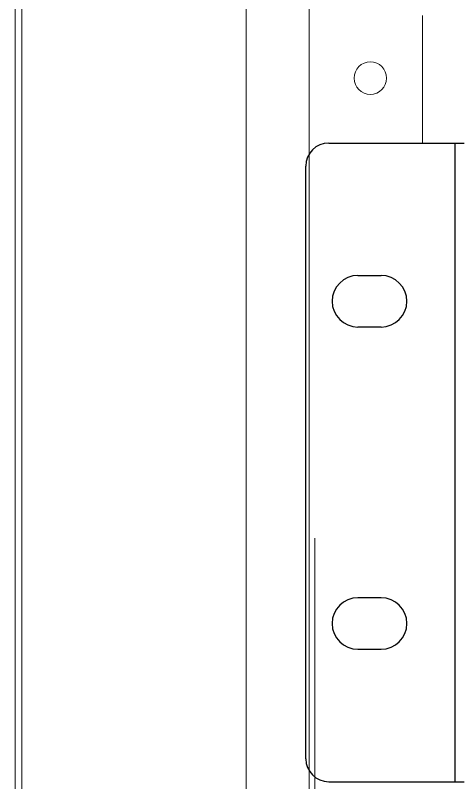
# Model space of a CAD drawing. Header units: inches. Extents: x 29 to 2254, y 8 to 2046.
# Drawn here: x 29.029 to 31.28, y 33.178 to 37.062 of the extents above; entities that cross this region are included whole.
import ezdxf

# ---------------------------------------------------------------- set-up
doc = ezdxf.new("R2010")
doc.units = ezdxf.units.IN
doc.header["$MEASUREMENT"] = 0

msp = doc.modelspace()

# ---------------------------------------------------------------- linework, layer by layer
at = {"color": 7, "linetype": 'Continuous', "lineweight": 18}
for p, q in [((29.0612, 47.6448), (29.0612, 14.712)), ((30.1984, 46.3235), (30.1984, 16.0334)), ((30.5178, 46.3235), (30.5178, 16.0334)), ((29.0291, 16.1076), (29.0291, 46.1493)), ((31.0912, 37.0618), (31.0912, 36.4159)), ((30.5466, 34.4155), (30.5466, 31.1951))]:
    msp.add_line(p, q, dxfattribs=at)
at = {"color": 7, "linetype": 'Continuous'}
for p, q in [((30.6166, 36.4159), (31.3018, 36.4159)), ((31.2578, 33.1828), (31.2578, 36.4159)), ((30.5001, 33.2993), (30.5001, 36.2994)), ((30.7643, 35.7455), (30.8818, 35.7455)), ((30.8818, 35.4845), (30.7643, 35.4845)), ((30.8818, 34.1142), (30.7643, 34.1142)), ((30.7643, 33.8532), (30.8818, 33.8532)), ((30.6166, 33.1828), (31.3018, 33.1828))]:
    msp.add_line(p, q, dxfattribs=at)
at = {"color": 7, "linetype": 'Continuous', "lineweight": 18}
msp.add_circle((30.8275, 36.7445), 0.0822, dxfattribs=at)
at = {"color": 7, "linetype": 'Continuous'}
for centre, radius, start, end in [((30.6166, 36.2994), 0.1165, 90, 180), ((30.7643, 35.615), 0.1305, 90, 270), ((30.8818, 35.615), 0.1305, 270, 90), ((30.7643, 33.9837), 0.1305, 90, 270), ((30.8818, 33.9837), 0.1305, 270, 90), ((30.6166, 33.2993), 0.1165, 180, 270)]:
    msp.add_arc(centre, radius, start, end, dxfattribs=at)

doc.saveas('drawing.dxf')
